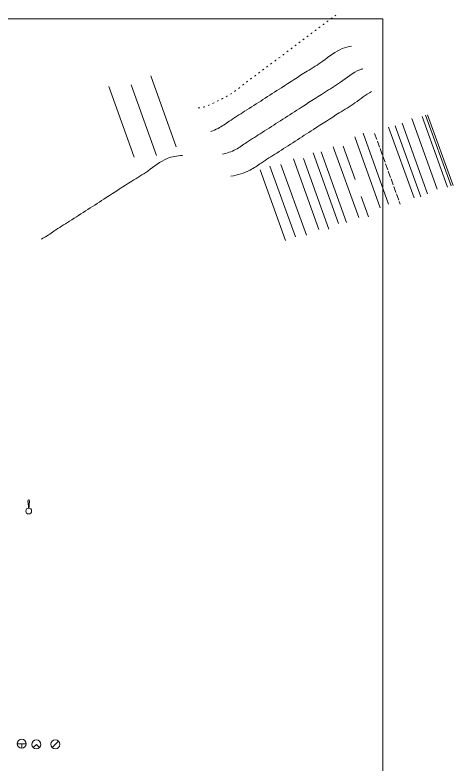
# Model space of a CAD drawing. Header units: metres. Extents: x 5191936 to 10384803, y 4968796 to 9938221.
# Drawn here: x 5192446.2 to 5192495.2, y 4969491.8 to 4969575.7 of the extents above; entities that cross this region are included whole.
import ezdxf

# ---------------------------------------------------------------- set-up
doc = ezdxf.new("R2010")
doc.units = ezdxf.units.M
doc.set_wipeout_variables(frame=1)
for name, pattern in [('BODA', [10, 8, -2]), ('DASHED', [0.75, 0.5, -0.25]), ('Отмостка', [1.5, 0.375, -0.75, 0.375])]:
    doc.linetypes.add(name, pattern=pattern)
doc.layers.get('0').update_dxf_attribs({"lineweight": 18})
doc.styles.get("Standard").update_dxf_attribs({"font": 'arial.ttf', "width": 0.8, "oblique": 13, "height": 0.9})
doc.linetypes.add('lep', pattern='A,0.0001,-0.2,[134,ltypeshp.shx,S=0.2,R=0,X=-0.2,Y=0],-0.4,[131,ltypeshp.shx,S=0.2,R=10,X=0.2,Y=0],-0.2', length=0.8001)
doc.linetypes.add('LEP1', pattern='A,0.0001,-0.1,[134,ltypeshp.shx,S=0.1,R=0,X=-0.1,Y=0],-0.2,[134,ltypeshp.shx,S=0.1,R=360,X=0.1,Y=0],-0.1', length=0.4001)
doc.linetypes.add('LEP10kW', pattern='A,50,-2,["10кВ",Standard,S=3,R=0,X=0,Y=-1.5],-12,50', length=114)
doc.linetypes.add('OGRADA_METAL', pattern='A,4,[133,ltypeshp.shx,S=0.5,R=0,X=0,Y=0],0.1,[133,ltypeshp.shx,S=0.4,R=0,X=0,Y=0],0.1,[133,ltypeshp.shx,S=0.3,R=0,X=0,Y=0],0.1,[133,ltypeshp.shx,S=0.2,R=0,X=0,Y=0],0.1,[133,ltypeshp.shx,S=0.1,R=0,X=0,Y=0],0', length=4.4)
doc.linetypes.add('OGRADA_METAL-2', pattern='A,3,-0.5,[132,ltypeshp.shx,S=0.5,R=0,X=-0.5,Y=0],-0.5,[130,ltypeshp.shx,S=0.25,R=0,X=-0.5,Y=0.75],0.0001,[133,ltypeshp.shx,S=0.05,R=0,X=-0.55,Y=0],0.0001,[133,ltypeshp.shx,S=0.1,R=0,X=-0.6,Y=0],0.0001,[133,ltypeshp.shx,S=0.15,R=0,X=-0.65,Y=0],0', length=4.0003)
doc.linetypes.add('OGRADA_METAL-3', pattern='A,3,[133,ltypeshp.shx,S=0.5,R=0,X=-1.8,Y=0],0.1,[133,ltypeshp.shx,S=0.4,R=0,X=-1.8,Y=0],0.1,[133,ltypeshp.shx,S=0.3,R=0,X=-1.8,Y=0],0.1,[133,ltypeshp.shx,S=0.2,R=0,X=-1.8,Y=0],0.1,[133,ltypeshp.shx,S=0.1,R=0,X=-1.8,Y=0],-1,3,-1,[130,ltypeshp.shx,S=5,R=90,X=-3,Y=-0.5],1e-05,[130,ltypeshp.shx,S=5,R=270,X=-3,Y=0.5],0', length=8.40001)
doc.linetypes.add('OgragdMet', pattern='A,10,["V",Standard,S=3,R=0,X=0,Y=0],25,["V",Standard,S=3,R=180,X=0,Y=0],10', length=45)
doc.linetypes.add('OTKOS-5', pattern='A,0.5,[130,ltypeshp.shx,S=0.15,R=0,X=0,Y=-0.15],0.5,0.5,[130,ltypeshp.shx,S=0.3,R=0,X=0,Y=-0.3],0.5', length=2)
doc.linetypes.add('OTKOS-51', pattern='A,0.5,[130,ltypeshp.shx,S=0.25,R=0,X=0,Y=-0.25],0.5,0.5,[130,ltypeshp.shx,S=1,R=0,X=0,Y=-1],0.5', length=2)
doc.linetypes.add('OTKOS-52', pattern='A,0.5,[130,ltypeshp.shx,S=0.9,R=0,X=0,Y=-0.9],0.5,0.5,[130,ltypeshp.shx,S=2,R=0,X=0,Y=-2],0.5', length=2)
doc.linetypes.add('PERILAMET', pattern='A,10,[130,ltypeshp.shx,S=1.5,R=0,X=0,Y=-1.5],0,[130,ltypeshp.shx,S=5,R=90,X=0,Y=-3],0.1', length=10.1)
doc.linetypes.add('POLASA_DEREV', pattern='A,0,-5,[133,ltypeshp.shx,S=0.75,R=0,X=0,Y=0],0.01', length=5.01)
doc.linetypes.add('ZABOR_DEREVO', pattern='A,5,[130,ltypeshp.shx,S=0.4,R=0,X=0,Y=-0.4],0', length=5)
doc.linetypes.add('ZABOR_DEREVO-2', pattern='A,2.5,[130,ltypeshp.shx,S=0.4,R=0,X=0,Y=-0.4],2.5,-1', length=6)
doc.linetypes.add('ZABOR_SETKA', pattern='A,4.35,["V",Standard,S=0.6,R=0,X=0,Y=0],5.55,["V",Standard,S=0.6,R=180,X=0,Y=0],0.01', length=9.91)
doc.linetypes.add('Откос 2', pattern='A,0.5,[130,ltypeshp.shx,S=0.25,R=0,X=0,Y=-0.25],0.5,0.5,[130,ltypeshp.shx,S=0.75,R=0,X=0,Y=-0.75],0.5', length=2)
doc.linetypes.add('Откос 3', pattern='A,0.5,[130,ltypeshp.shx,S=0.9,R=0,X=0,Y=-0.9],0.5,0.5,[130,ltypeshp.shx,S=2,R=0,X=0,Y=-2],0.5', length=2)
doc.linetypes.add('Откос 4', pattern='A,0.5,[130,ltypeshp.shx,S=0.9,R=0,X=0,Y=-0.9],0.5,0.5,[130,ltypeshp.shx,S=3,R=0,X=0,Y=-3],0.5', length=2)
doc.linetypes.add('Откос 5', pattern='A,0.5,[130,ltypeshp.shx,S=0.9,R=0,X=0,Y=-0.9],0.5,0.5,[130,ltypeshp.shx,S=4,R=0,X=0,Y=-4],0.5', length=2)

# ---------------------------------------------------------------- blocks, each defined once
blk = doc.blocks.new('AUDIT_I_111022101855-9')
blk.add_wipeout([(0.95, 0), (0.82, 0.47), (0.47, 0.82), (0, 0.95), (-0.48, 0.82), (-0.82, 0.47), (-0.95, 0), (-0.82, -0.48), (-0.48, -0.82), (0, -0.95), (0.47, -0.82), (0.82, -0.48)])
blk = doc.blocks.new('04_КолСмГазоп')
at = {"color": 0, "xscale": 1.052599999999984, "yscale": 1.052599999999984}
blk.add_blockref('AUDIT_I_111022101855-9', (0, 0), dxfattribs=at)
at = {"color": 0}
blk.add_line((-0.71, -0.71), (0.71, 0.71), dxfattribs=at)
blk.add_ellipse((0, 0), major_axis=(0.707, 0.707), ratio=1, start_param=5.497787, end_param=11.780972, dxfattribs=at)
blk = doc.blocks.new('AUDIT_I_090412230527-16')
blk.add_wipeout([(0.95, 0), (0.82, 0.47), (0.47, 0.82), (0, 0.95), (-0.48, 0.82), (-0.82, 0.47), (-0.95, 0), (-0.82, -0.48), (-0.48, -0.82), (0, -0.95), (0.47, -0.82), (0.82, -0.48)])
blk = doc.blocks.new('04_КолСмЭлКаб')
at = {"color": 0, "xscale": 1.052599999999984, "yscale": 1.052599999999984}
blk.add_blockref('AUDIT_I_090412230527-16', (0, 0), dxfattribs=at)
at = {"color": 0}
for p, q in [((-0.71, -0.71), (0, 0)), ((0, 0), (0.71, -0.71))]:
    blk.add_line(p, q, dxfattribs=at)
blk.add_ellipse((0, 0), major_axis=(-0.707, 0.707), ratio=1, start_param=3.926991, end_param=10.210176, dxfattribs=at)
blk = doc.blocks.new('AUDIT_I_090412230527-15')
blk.add_wipeout([(0.95, 0), (0.82, 0.47), (0.47, 0.82), (0, 0.95), (-0.48, 0.82), (-0.82, 0.47), (-0.95, 0), (-0.82, -0.48), (-0.48, -0.82), (0, -0.95), (0.47, -0.82), (0.82, -0.48)])
blk = doc.blocks.new('04_КолСмТеплосеть')
at = {"color": 0, "xscale": 1.052599999999984, "yscale": 1.052599999999984}
blk.add_blockref('AUDIT_I_090412230527-15', (0, 0), dxfattribs=at)
at = {"color": 0}
for p, q in [((-0.99997, 0), (0.99997, 0)), ((0, 0), (0, -0.99997))]:
    blk.add_line(p, q, dxfattribs=at)
blk.add_ellipse((0, 0), major_axis=(0.70709, 0.70709), ratio=1, start_param=5.497787144, end_param=11.780972451, dxfattribs=at)
blk = doc.blocks.new('02_БудРег')
at = {"linetype": 'ByBlock', "lineweight": -2}
h = blk.add_hatch(color=0, dxfattribs=at)
edge = h.paths.add_edge_path()
edge.add_ellipse((0, 2.31), major_axis=(-0.136, 0.136), ratio=1, start_angle=225, end_angle=405)
edge.add_line((-0.19, 2.31), (0, 0.38))
edge.add_line((0, 0.38), (0.19, 2.31))
at = {"color": 0, "linetype": 'ByBlock', "lineweight": -2}
for p, q in [((-0.19, 2.31), (0, 0.38)), ((0, 0.38), (-0.19, 2.31)), ((0, 0.38), (0.19, 2.31))]:
    blk.add_line(p, q, dxfattribs=at)
blk.add_ellipse((0, 2.31), major_axis=(-0.136, 0.136), ratio=1, start_param=3.926991, end_param=7.068583, dxfattribs=at)
at = {"color": 0}
blk.add_wipeout([(0.65, 0), (0.56, 0.33), (0.33, 0.56), (0, 0.65), (-0.33, 0.56), (-0.56, 0.33), (-0.65, 0), (-0.56, -0.33), (-0.33, -0.56), (0, -0.65), (0.33, -0.56), (0.56, -0.33)], dxfattribs=at)
blk.add_circle((0, 0), 0.65, dxfattribs=at)

msp = doc.modelspace()

# ---------------------------------------------------------------- linework, layer by layer
at = {"linetype": 'OTKOS-52'}
msp.add_line((5192461.364, 4969568.892), (5192464.223, 4969560.978), dxfattribs=at)
at = {"linetype": 'OTKOS-5'}
msp.add_line((5192456.669, 4969567.711), (5192459.528, 4969559.798), dxfattribs=at)
at = {"linetype": 'OTKOS-51'}
msp.add_line((5192459.157, 4969567.901), (5192462.016, 4969559.987), dxfattribs=at)
at = {"linetype": 'ZABOR_DEREVO-2', "ltscale": 0.09}
msp.add_line((5192490.563, 4969564.135), (5192493.422, 4969556.221), dxfattribs=at)
at = {"linetype": 'LEP10kW', "ltscale": 0.01}
msp.add_line((5192491.724, 4969564.369), (5192494.583, 4969556.456), dxfattribs=at)
at = {"linetype": 'lep', "ltscale": 0.09}
msp.add_line((5192492.124, 4969564.505), (5192494.983, 4969556.591), dxfattribs=at)
at = {"linetype": 'LEP1', "ltscale": 0.09}
msp.add_line((5192492.323, 4969564.556), (5192495.183, 4969556.642), dxfattribs=at)
at = {"linetype": 'POLASA_DEREV', "ltscale": 0.09}
msp.add_line((5192487.972, 4969563.186), (5192490.831, 4969555.272), dxfattribs=at)
at = {"linetype": 'ZABOR_DEREVO', "ltscale": 0.09}
msp.add_line((5192488.707, 4969563.306), (5192491.567, 4969555.392), dxfattribs=at)
at = {"linetype": 'ZABOR_SETKA', "ltscale": 0.09}
msp.add_line((5192489.481, 4969563.607), (5192492.34, 4969555.694), dxfattribs=at)
at = {"linetype": 'OgragdMet', "ltscale": 0.09}
msp.add_line((5192485.115, 4969562.482), (5192487.975, 4969554.568), dxfattribs=at)
at = {"linetype": 'BODA', "ltscale": 0.09}
msp.add_line((5192486.415, 4969562.464), (5192489.274, 4969554.551), dxfattribs=at)
at = {"linetype": 'PERILAMET', "ltscale": 0.5}
msp.add_line((5192484.185, 4969562.075), (5192487.044, 4969554.162), dxfattribs=at)
at = {"linetype": 'OTKOS-52', "ltscale": 0.5}
msp.add_line((5192481.771, 4969560.957), (5192484.631, 4969553.044), dxfattribs=at)
at = {"linetype": 'DASHED', "ltscale": 8}
msp.add_line((5192482.886, 4969561.057), (5192485.745, 4969553.143), dxfattribs=at)
at = {"linetype": 'OTKOS-5', "ltscale": 0.5}
msp.add_line((5192479.526, 4969560.287), (5192482.385, 4969552.374), dxfattribs=at)
at = {"linetype": 'OTKOS-51', "ltscale": 0.5}
msp.add_line((5192480.416, 4969560.425), (5192483.275, 4969552.511), dxfattribs=at)
at = {"linetype": 'OGRADA_METAL-3', "ltscale": 0.5}
msp.add_line((5192475.936, 4969558.993), (5192478.795, 4969551.079), dxfattribs=at)
at = {"linetype": 'POLASA_DEREV', "ltscale": 0.5}
msp.add_line((5192477.329, 4969559.619), (5192480.189, 4969551.705), dxfattribs=at)
at = {"linetype": 'OGRADA_METAL', "ltscale": 0.5}
msp.add_line((5192478.445, 4969559.679), (5192481.304, 4969551.765), dxfattribs=at)
at = {"linetype": 'OGRADA_METAL-2', "ltscale": 0.5}
msp.add_line((5192473.596, 4969558.399), (5192476.455, 4969550.485), dxfattribs=at)
at = {"linetype": 'ZABOR_SETKA', "ltscale": 0.5}
msp.add_line((5192474.692, 4969558.82), (5192477.552, 4969550.906), dxfattribs=at)
at = {"color": 6, "ltscale": 20, "flags": 128}
msp.add_lwpolyline([(5192258.796, 4969575.285), (5192487.323, 4969575.285), (5192487.323, 4969410.659), (5192258.796, 4969410.659)], close=True, dxfattribs=at)
at = {"linetype": 'Отмостка', "ltscale": 0.5}
msp.add_open_spline([(5192466.686, 4969565.336), (5192466.724, 4969565.335), (5192467.405, 4969565.332), (5192468.629, 4969566.033), (5192470.28, 4969566.737), (5192471.913, 4969568.113), (5192473.626, 4969569.345), (5192475.786, 4969570.984), (5192477.938, 4969572.598), (5192480.175, 4969574.286), (5192481.506, 4969575.282), (5192482.082, 4969575.715)], degree=3, knots=[525.650527, 525.650527, 525.650527, 525.650527, 525.882058, 529.882481, 533.497667, 536.78286, 542.553245, 546.202301, 553.043907, 558.691531, 563.019361, 563.019361, 563.019361, 563.019361], dxfattribs=at)
at = {"linetype": 'Откос 4'}
msp.add_open_spline([(5192468.1, 4969562.688), (5192468.372, 4969562.782), (5192469.084, 4969563.083), (5192470.288, 4969563.957), (5192471.98, 4969564.998), (5192473.928, 4969566.265), (5192476.26, 4969567.748), (5192478.482, 4969569.211), (5192480.783, 4969570.587), (5192482.297, 4969571.879), (5192483.471, 4969572.165), (5192483.826, 4969572.222)], degree=3, knots=[452.308185, 452.308185, 452.308185, 452.308185, 454.054171, 457.000117, 461.13896, 466.011531, 470.925978, 477.731332, 481.939124, 487.099773, 489.248955, 489.248955, 489.248955, 489.248955], dxfattribs=at)
at = {"linetype": 'Откос 3'}
msp.add_open_spline([(5192469.402, 4969560.13), (5192469.909, 4969560.254), (5192470.859, 4969560.581), (5192472.253, 4969561.593), (5192473.945, 4969562.634), (5192475.893, 4969563.901), (5192478.225, 4969565.384), (5192480.447, 4969566.847), (5192482.748, 4969568.223), (5192484.071, 4969569.352), (5192484.979, 4969569.666), (5192485.089, 4969569.7)], degree=3, knots=[450.917669, 450.917669, 450.917669, 450.917669, 454.054171, 457.000117, 461.13896, 466.011531, 470.925978, 477.731332, 481.939124, 487.099773, 487.799498, 487.799498, 487.799498, 487.799498], dxfattribs=at)
at = {"linetype": 'Откос 2'}
msp.add_open_spline([(5192470.337, 4969557.686), (5192471.091, 4969557.817), (5192472.293, 4969558.141), (5192473.878, 4969559.291), (5192475.571, 4969560.333), (5192477.519, 4969561.599), (5192479.85, 4969563.082), (5192482.073, 4969564.546), (5192484.271, 4969565.86), (5192485.414, 4969566.812), (5192486.065, 4969567.139)], degree=3, knots=[449.515761, 449.515761, 449.515761, 449.515761, 454.054171, 457.000117, 461.13896, 466.011531, 470.925978, 477.731332, 481.939124, 486.377116, 486.377116, 486.377116, 486.377116], dxfattribs=at)
at = {"linetype": 'Откос 5'}
msp.add_open_spline([(5192449.102, 4969550.639), (5192449.165, 4969550.669), (5192449.661, 4969550.918), (5192450.685, 4969551.66), (5192452.377, 4969552.702), (5192454.325, 4969553.968), (5192456.657, 4969555.451), (5192458.879, 4969556.915), (5192461.18, 4969558.291), (5192462.879, 4969559.741), (5192464.33, 4969559.959), (5192464.933, 4969560.008)], degree=3, knots=[453.631981, 453.631981, 453.631981, 453.631981, 454.054171, 457.000117, 461.13896, 466.011531, 470.925978, 477.731332, 481.939124, 487.099773, 490.662645, 490.662645, 490.662645, 490.662645], dxfattribs=at)

# ---------------------------------------------------------------- next in the draw order: block references
at = {"color": 7, "xscale": 0.5, "yscale": 0.5, "zscale": 0.5}
for name, p in [('02_БудРег', (5192447.708, 4969520.224)), ('04_КолСмТеплосеть', (5192446.932, 4969494.192)), ('04_КолСмЭлКаб', (5192448.568, 4969494.118)), ('04_КолСмГазоп', (5192450.687, 4969494.13))]:
    msp.add_blockref(name, p, dxfattribs=at)

doc.saveas('drawing.dxf')
